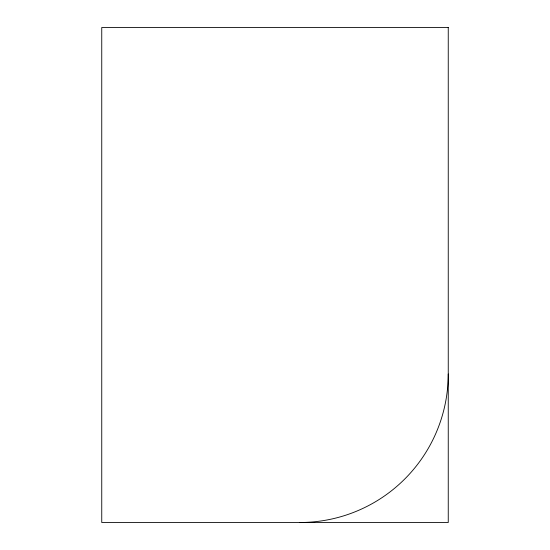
<?xml version="1.0" encoding="UTF-8"?>
<svg xmlns="http://www.w3.org/2000/svg" width="550" height="550" viewBox="0 0 550 550"><rect width="100%" height="100%" fill="white"/><g stroke="black" fill="none" stroke-linecap="round" stroke-linejoin="round"><path stroke-width="0.82" d="M448.25 374A148.5 148.5 0 0 1 299.75 522.5M448.25 27.5L101.75 27.5L101.75 522.5L448.25 522.5L448.25 27.5"/></g></svg>
